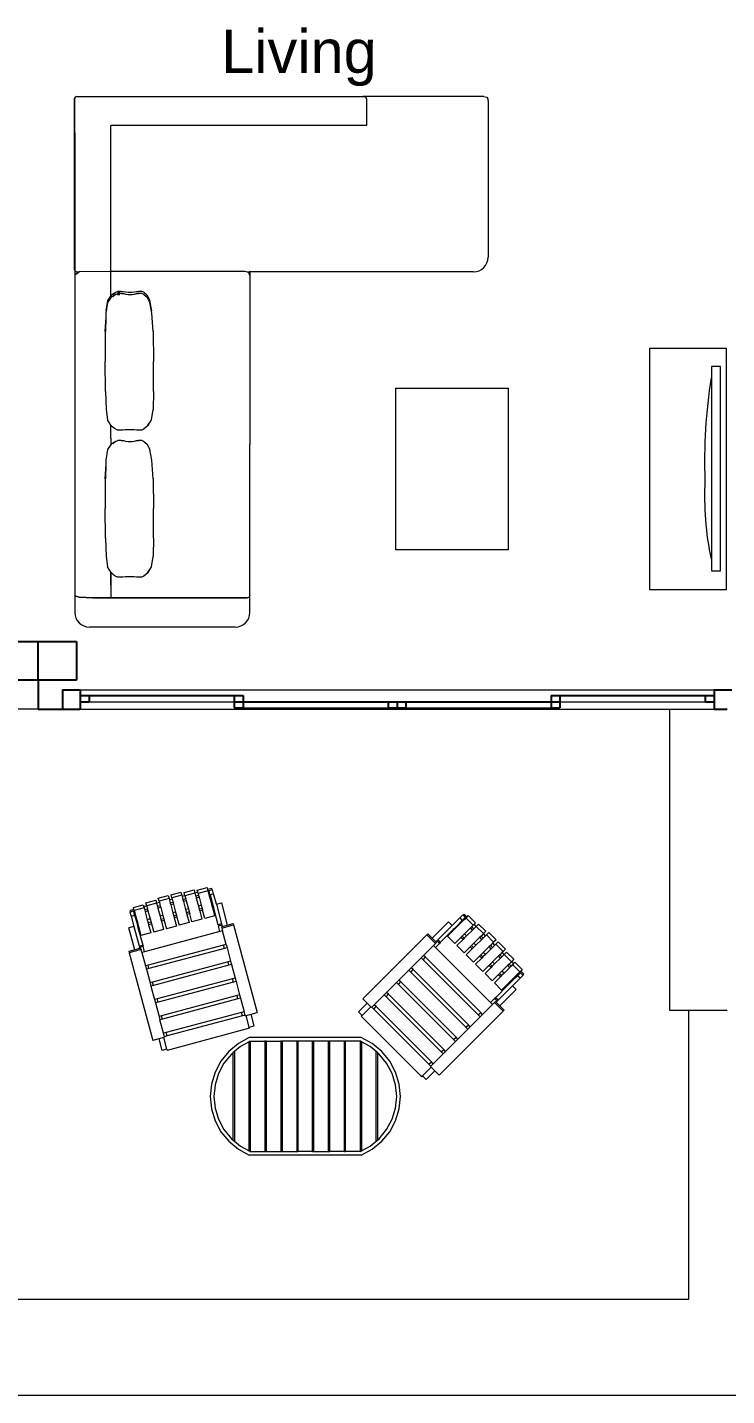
# Model space of a CAD drawing. Header units: metres. Extents: x 6.9 to 88.2, y -7.2 to 15.9.
# Drawn here: x 11.45 to 15.08, y -1.55 to 5.55 of the extents above; entities that cross this region are included whole.
import ezdxf
from ezdxf.enums import TextEntityAlignment as Align

# ---------------------------------------------------------------- set-up
doc = ezdxf.new("R2010")
doc.units = ezdxf.units.M
doc.layers.get('0').update_dxf_attribs({"lineweight": 9})
for name, color, linetype, lineweight in [('A-----NPP', 5, 'Continuous', 9), ('CASCO', 86, 'Continuous', 5), ('inne_gulv', 252, 'Continuous', 15), ('MOBILIARIO', 4, 'Continuous', 9)]:
    doc.layers.add(name, color=color, linetype=linetype, lineweight=lineweight)
doc.layers.add('walls', color=6, linetype='Continuous')
doc.styles.add('COTA50', font='swissci.ttf', dxfattribs={"height": 0.09})

# ---------------------------------------------------------------- blocks, each defined once
blk = doc.blocks.new('outchairs')
for p, q in [((-4.9395, -4.8338), (-4.8879, -4.82)), ((-4.8879, -4.82), (-4.8835, -4.8367)), ((-4.8715, -4.8225), (-4.82, -4.8087)), ((-4.8687, -4.8327), (-4.8715, -4.8225)), ((-4.8155, -4.8254), (-4.867, -4.8393)), ((-4.82, -4.8087), (-4.8172, -4.8189)), ((-4.796, -4.8132), (-4.8172, -4.8189)), ((-4.8172, -4.8189), (-4.8155, -4.8254)), ((-4.8155, -4.8254), (-4.8127, -4.8357)), ((-4.7941, -4.8204), (-4.8104, -4.8247)), ((-4.8078, -4.8343), (-4.8104, -4.8247)), ((-4.7941, -4.8204), (-4.796, -4.8132)), ((-4.792, -4.8198), (-4.7941, -4.8204)), ((-4.7863, -4.8412), (-4.792, -4.8198)), ((-5.2027, -4.9113), (-5.1512, -4.8975)), ((-5.1512, -4.8975), (-5.1484, -4.9077)), ((-5.1382, -4.887), (-5.0867, -4.8732)), ((-5.1337, -4.9037), (-5.1382, -4.887)), ((-5.0822, -4.89), (-5.1337, -4.9038)), ((-5.0867, -4.8732), (-5.0822, -4.8899)), ((-5.0675, -4.886), (-5.0822, -4.8899)), ((-5.0822, -4.8899), (-5.0822, -4.89)), ((-5.0822, -4.89), (-5.0777, -4.9067)), ((-5.0737, -4.8628), (-5.0222, -4.849)), ((-5.0692, -4.8796), (-5.0737, -4.8628)), ((-5.0177, -4.8658), (-5.0692, -4.8796)), ((-5.0692, -4.8796), (-5.0675, -4.886)), ((-5.0675, -4.886), (-5.063, -4.9027)), ((-5.0222, -4.849), (-5.0177, -4.8658)), ((-5.0177, -4.8658), (-5.016, -4.8722)), ((-5.0012, -4.8682), (-5.016, -4.8722)), ((-5.016, -4.8722), (-5.0115, -4.8889)), ((-4.9967, -4.885), (-5.0115, -4.8889)), ((-5.0115, -4.8889), (-5.009, -4.898)), ((-4.9943, -4.8941), (-5.009, -4.898)), ((-5.009, -4.898), (-4.9979, -4.9395)), ((-5.0074, -4.8451), (-4.9559, -4.8313)), ((-5.0029, -4.8618), (-5.0074, -4.8451)), ((-4.9514, -4.848), (-5.0029, -4.8618)), ((-5.0029, -4.8618), (-5.0012, -4.8682)), ((-5.0012, -4.8682), (-4.9967, -4.885)), ((-4.9967, -4.885), (-4.9943, -4.8941)), ((-4.9943, -4.8941), (-4.9832, -4.9356)), ((-4.9559, -4.8313), (-4.9514, -4.848)), ((-4.9514, -4.848), (-4.9497, -4.8544)), ((-4.935, -4.8505), (-4.9497, -4.8544)), ((-4.9497, -4.8544), (-4.9452, -4.8712)), ((-4.9305, -4.8672), (-4.9452, -4.8712)), ((-4.9452, -4.8712), (-4.9428, -4.8803)), ((-4.9281, -4.8763), (-4.9428, -4.8803)), ((-4.9428, -4.8803), (-4.9317, -4.9218)), ((-4.935, -4.8505), (-4.9395, -4.8338)), ((-4.8835, -4.8367), (-4.935, -4.8505)), ((-4.935, -4.8505), (-4.935, -4.8505)), ((-4.935, -4.8505), (-4.9305, -4.8672)), ((-4.9305, -4.8672), (-4.9281, -4.8763)), ((-4.9281, -4.8763), (-4.9169, -4.9178)), ((-4.8687, -4.8327), (-4.8835, -4.8367)), ((-4.8835, -4.8367), (-4.8835, -4.8367)), ((-4.8835, -4.8367), (-4.879, -4.8534)), ((-4.8643, -4.8495), (-4.879, -4.8534)), ((-4.879, -4.8534), (-4.8765, -4.8625)), ((-4.8618, -4.8586), (-4.8765, -4.8625)), ((-4.8765, -4.8625), (-4.8654, -4.904)), ((-4.867, -4.8393), (-4.8687, -4.8327)), ((-4.867, -4.8393), (-4.8643, -4.8495)), ((-4.8643, -4.8495), (-4.8618, -4.8586)), ((-4.8618, -4.8586), (-4.8507, -4.9001)), ((-4.8078, -4.8343), (-4.8127, -4.8357)), ((-4.8127, -4.8357), (-4.8103, -4.8448)), ((-4.8054, -4.8434), (-4.8103, -4.8448)), ((-4.8103, -4.8448), (-4.7992, -4.8863)), ((-4.8054, -4.8434), (-4.8078, -4.8343)), ((-4.8047, -4.8461), (-4.8054, -4.8434)), ((-4.7863, -4.8412), (-4.8047, -4.8461)), ((-4.8047, -4.8461), (-4.7943, -4.885)), ((-4.7943, -4.885), (-4.7992, -4.8863)), ((-4.7992, -4.8863), (-4.7947, -4.903)), ((-4.7943, -4.885), (-4.7898, -4.9017)), ((-4.7719, -4.895), (-4.7863, -4.8412)), ((-4.7719, -4.895), (-4.7461, -4.8881)), ((-4.7719, -4.895), (-4.7446, -4.9967)), ((-4.7461, -4.8881), (-4.7152, -5.0036)), ((-5.2201, -4.9345), (-5.2174, -4.9338)), ((-5.2144, -4.9559), (-5.2201, -4.9345)), ((-5.2, -4.9215), (-5.2193, -4.9267)), ((-5.2174, -4.9338), (-5.2193, -4.9267)), ((-5.2174, -4.9338), (-5.2017, -4.9296)), ((-5.2144, -4.9559), (-5.196, -4.9509)), ((-5.2144, -4.9559), (-5.2, -5.0097)), ((-5.2, -4.9215), (-5.2027, -4.9113)), ((-5.1992, -4.9392), (-5.2017, -4.9296)), ((-5.1982, -4.928), (-5.2, -4.9215)), ((-5.1955, -4.9382), (-5.1992, -4.9392)), ((-5.1967, -4.9483), (-5.1992, -4.9392)), ((-5.1467, -4.9142), (-5.1982, -4.928)), ((-5.1982, -4.928), (-5.1955, -4.9382)), ((-5.193, -4.9473), (-5.1967, -4.9483)), ((-5.196, -4.9509), (-5.1967, -4.9483)), ((-5.196, -4.9509), (-5.1856, -4.9898)), ((-5.1955, -4.9382), (-5.193, -4.9473)), ((-5.193, -4.9473), (-5.1819, -4.9888)), ((-5.1337, -4.9037), (-5.1484, -4.9077)), ((-5.1484, -4.9077), (-5.1467, -4.9142)), ((-5.1467, -4.9142), (-5.144, -4.9244)), ((-5.1292, -4.9205), (-5.144, -4.9244)), ((-5.144, -4.9244), (-5.1415, -4.9335)), ((-5.1268, -4.9296), (-5.1415, -4.9335)), ((-5.1415, -4.9335), (-5.1304, -4.975)), ((-5.1337, -4.9038), (-5.1337, -4.9037)), ((-5.1337, -4.9038), (-5.1292, -4.9205)), ((-5.1292, -4.9205), (-5.1268, -4.9296)), ((-5.1268, -4.9296), (-5.1157, -4.9711)), ((-5.063, -4.9027), (-5.0777, -4.9067)), ((-5.0777, -4.9067), (-5.0753, -4.9158)), ((-5.0606, -4.9118), (-5.0753, -4.9158)), ((-5.0753, -4.9158), (-5.0641, -4.9573)), ((-5.0494, -4.9533), (-5.0641, -4.9573)), ((-5.0641, -4.9573), (-5.0597, -4.974)), ((-5.063, -4.9027), (-5.0606, -4.9118)), ((-5.0606, -4.9118), (-5.0494, -4.9533)), ((-5.0449, -4.9701), (-5.0597, -4.974)), ((-5.0494, -4.9533), (-5.0449, -4.9701)), ((-5.0449, -4.9701), (-5.0425, -4.9792)), ((-4.9832, -4.9356), (-4.9979, -4.9395)), ((-4.9979, -4.9395), (-4.9934, -4.9563)), ((-4.9787, -4.9523), (-4.9934, -4.9563)), ((-4.9934, -4.9563), (-4.991, -4.9654)), ((-4.9763, -4.9614), (-4.991, -4.9654)), ((-4.991, -4.9654), (-4.9796, -5.008)), ((-4.9832, -4.9356), (-4.9787, -4.9523)), ((-4.9787, -4.9523), (-4.9763, -4.9614)), ((-4.9763, -4.9614), (-4.9648, -5.0041)), ((-4.9169, -4.9178), (-4.9317, -4.9218)), ((-4.9317, -4.9218), (-4.9272, -4.9385)), ((-4.9125, -4.9346), (-4.9272, -4.9385)), ((-4.9272, -4.9385), (-4.9247, -4.9476)), ((-4.91, -4.9437), (-4.9247, -4.9476)), ((-4.9247, -4.9476), (-4.9133, -4.9903)), ((-4.9169, -4.9178), (-4.9125, -4.9346)), ((-4.9125, -4.9346), (-4.91, -4.9437)), ((-4.8986, -4.9863), (-4.91, -4.9437)), ((-4.8507, -4.9001), (-4.8654, -4.904)), ((-4.8654, -4.904), (-4.8609, -4.9208)), ((-4.8462, -4.9168), (-4.8609, -4.9208)), ((-4.8609, -4.9208), (-4.8585, -4.9299)), ((-4.8438, -4.9259), (-4.8585, -4.9299)), ((-4.8585, -4.9299), (-4.8471, -4.9725)), ((-4.8507, -4.9001), (-4.8462, -4.9168)), ((-4.8462, -4.9168), (-4.8438, -4.9259)), ((-4.8323, -4.9686), (-4.8438, -4.9259)), ((-4.7808, -4.9548), (-4.8323, -4.9686)), ((-4.7898, -4.9017), (-4.7947, -4.903)), ((-4.7947, -4.903), (-4.7923, -4.9121)), ((-4.7873, -4.9108), (-4.7923, -4.9121)), ((-4.7923, -4.9121), (-4.7808, -4.9548)), ((-4.7898, -4.9017), (-4.7873, -4.9108)), ((-4.763, -5.0016), (-4.7873, -4.9108)), ((-3.509, -4.9658), (-3.5484, -5.0052)), ((-3.509, -4.9658), (-3.4934, -4.9502)), ((-3.509, -4.9658), (-3.4956, -4.9793)), ((-3.4934, -4.9502), (-3.4914, -4.9522)), ((-3.4914, -4.9522), (-3.4862, -4.9469)), ((-3.4914, -4.9522), (-3.4799, -4.9636)), ((-3.487, -4.9707), (-3.4799, -4.9636)), ((-3.472, -4.9611), (-3.4862, -4.9469)), ((-3.4768, -4.9659), (-3.4843, -4.9734)), ((-3.4768, -4.9659), (-3.472, -4.9611)), ((-3.4391, -5.0036), (-3.4768, -4.9659)), ((-3.472, -4.9611), (-3.4645, -4.9536)), ((-3.4645, -4.9536), (-3.4268, -4.9913)), ((-5.2, -5.0097), (-5.2257, -5.0166)), ((-5.1948, -5.1321), (-5.2257, -5.0166)), ((-5.2, -5.0097), (-5.1727, -5.1114)), ((-5.1819, -4.9888), (-5.1856, -4.9898)), ((-5.1856, -4.9898), (-5.1811, -5.0066)), ((-5.1819, -4.9888), (-5.1774, -5.0056)), ((-5.1774, -5.0056), (-5.1811, -5.0066)), ((-5.1811, -5.0066), (-5.1787, -5.0157)), ((-5.175, -5.0147), (-5.1787, -5.0157)), ((-5.1787, -5.0157), (-5.1543, -5.1064)), ((-5.1774, -5.0056), (-5.175, -5.0147)), ((-5.175, -5.0147), (-5.1636, -5.0573)), ((-4.7536, -5.0366), (-5.145, -5.1414)), ((-5.1157, -4.9711), (-5.1304, -4.975)), ((-5.1304, -4.975), (-5.1259, -4.9918)), ((-5.1112, -4.9878), (-5.1259, -4.9918)), ((-5.1259, -4.9918), (-5.1235, -5.0009)), ((-5.1087, -4.9969), (-5.1235, -5.0009)), ((-5.1235, -5.0009), (-5.112, -5.0435)), ((-5.1157, -4.9711), (-5.1112, -4.9878)), ((-5.1112, -4.9878), (-5.1087, -4.9969)), ((-5.1087, -4.9969), (-5.0973, -5.0396)), ((-5.0458, -5.0258), (-5.0973, -5.0396)), ((-5.0597, -4.974), (-5.0572, -4.9831)), ((-5.0425, -4.9792), (-5.0572, -4.9831)), ((-5.0572, -4.9831), (-5.0458, -5.0258)), ((-5.0425, -4.9792), (-5.0311, -5.0218)), ((-4.9796, -5.008), (-5.0311, -5.0218)), ((-4.9133, -4.9903), (-4.9648, -5.0041)), ((-4.8471, -4.9725), (-4.8986, -4.9863)), ((-4.7446, -4.9967), (-4.763, -5.0016)), ((-4.763, -5.0016), (-4.7613, -5.0081)), ((-4.7429, -5.0032), (-4.7613, -5.0081)), ((-4.7536, -5.0366), (-4.7613, -5.0081)), ((-4.7402, -5.0329), (-4.7536, -5.0366)), ((-4.7458, -5.0118), (-4.7409, -5.0105)), ((-4.7458, -5.0118), (-4.7441, -5.0181)), ((-4.7446, -4.9967), (-4.7429, -5.0032)), ((-4.7441, -5.0181), (-4.6828, -5.0016)), ((-4.7441, -5.0181), (-4.7402, -5.0329)), ((-4.7429, -5.0032), (-4.7409, -5.0105)), ((-4.7409, -5.0105), (-4.7152, -5.0036)), ((-4.7214, -5.1029), (-4.7402, -5.0329)), ((-4.7152, -5.0036), (-4.6845, -4.9954)), ((-4.6845, -4.9954), (-4.6828, -5.0016)), ((-4.6828, -5.0016), (-4.5609, -5.4566)), ((-3.6518, -5.0709), (-3.5673, -4.9863)), ((-3.5484, -5.0052), (-3.6229, -5.0796)), ((-3.5429, -5.0266), (-3.6094, -5.0931)), ((-3.5715, -5.0605), (-3.5402, -5.0293)), ((-3.5484, -5.0052), (-3.5673, -4.9863)), ((-3.5363, -5.02), (-3.5429, -5.0266)), ((-3.5402, -5.0293), (-3.5429, -5.0266)), ((-3.5336, -5.0227), (-3.5402, -5.0293)), ((-3.524, -5.0077), (-3.5363, -5.02)), ((-3.5336, -5.0227), (-3.5363, -5.02)), ((-3.5213, -5.0104), (-3.5336, -5.0227)), ((-3.4956, -4.9793), (-3.524, -5.0077)), ((-3.5213, -5.0104), (-3.524, -5.0077)), ((-3.4909, -4.98), (-3.5213, -5.0104)), ((-3.4956, -4.9793), (-3.4936, -4.9773)), ((-3.4936, -4.9773), (-3.487, -4.9707)), ((-3.4909, -4.98), (-3.4936, -4.9773)), ((-3.4843, -4.9734), (-3.4909, -4.98)), ((-3.4843, -4.9734), (-3.487, -4.9707)), ((-3.4532, -5.0177), (-3.4836, -5.0481)), ((-3.4424, -5.0285), (-3.4728, -5.0589)), ((-3.4465, -5.0111), (-3.4532, -5.0177)), ((-3.4424, -5.0285), (-3.4532, -5.0177)), ((-3.4391, -5.0036), (-3.4465, -5.0111)), ((-3.4358, -5.0218), (-3.4465, -5.0111)), ((-3.4358, -5.0218), (-3.4424, -5.0285)), ((-3.4343, -4.9988), (-3.4391, -5.0036)), ((-3.4236, -5.0096), (-3.4358, -5.0218)), ((-3.4268, -4.9913), (-3.4343, -4.9988)), ((-3.4235, -5.0096), (-3.4343, -4.9988)), ((-3.3858, -5.0474), (-3.4236, -5.0096)), ((-3.4236, -5.0096), (-3.4235, -5.0096)), ((-3.4235, -5.0096), (-3.4113, -4.9974)), ((-3.4113, -4.9974), (-3.3736, -5.0351)), ((-3.3736, -5.0351), (-3.3858, -5.0473)), ((-5.1727, -5.1114), (-5.1543, -5.1064)), ((-5.1727, -5.1114), (-5.171, -5.1179)), ((-5.112, -5.0435), (-5.1636, -5.0573)), ((-5.1543, -5.1064), (-5.1526, -5.113)), ((-4.7349, -5.1065), (-5.1262, -5.2113)), ((-4.7214, -5.1029), (-4.7349, -5.1065)), ((-4.7302, -5.124), (-4.7349, -5.1065)), ((-4.7214, -5.1029), (-4.7167, -5.1203)), ((-3.6789, -5.053), (-4.012, -5.3861)), ((-3.6449, -5.1088), (-3.6961, -5.16)), ((-3.6743, -5.0484), (-3.6789, -5.053)), ((-3.634, -5.0979), (-3.6789, -5.053)), ((-3.6518, -5.0709), (-3.6743, -5.0484)), ((-3.633, -5.0897), (-3.6518, -5.0709)), ((-3.6449, -5.1088), (-3.634, -5.0979)), ((-3.635, -5.1187), (-3.6449, -5.1088)), ((-3.635, -5.1187), (-3.6142, -5.0979)), ((-3.6294, -5.0933), (-3.634, -5.0979)), ((-3.633, -5.0897), (-3.6276, -5.0844)), ((-3.6294, -5.0933), (-3.633, -5.0897)), ((-3.6229, -5.0796), (-3.6276, -5.0844)), ((-3.6276, -5.0844), (-3.6142, -5.0979)), ((-3.6229, -5.0796), (-3.6094, -5.0931)), ((-3.6094, -5.0931), (-3.6142, -5.0979)), ((-3.5337, -5.0983), (-3.5715, -5.0605)), ((-3.5025, -5.067), (-3.5337, -5.0983)), ((-3.523, -5.109), (-3.4917, -5.0778)), ((-3.4852, -5.1468), (-3.523, -5.109)), ((-3.4959, -5.0604), (-3.5025, -5.067)), ((-3.4917, -5.0778), (-3.5025, -5.067)), ((-3.4836, -5.0481), (-3.4959, -5.0604)), ((-3.4851, -5.0712), (-3.4959, -5.0604)), ((-3.4851, -5.0712), (-3.4917, -5.0778)), ((-3.4728, -5.0589), (-3.4851, -5.0712)), ((-3.4728, -5.0589), (-3.4836, -5.0481)), ((-3.4474, -5.1089), (-3.454, -5.1155)), ((-3.4351, -5.0966), (-3.4474, -5.1089)), ((-3.4366, -5.1197), (-3.4474, -5.1089)), ((-3.4243, -5.1074), (-3.4366, -5.1197)), ((-3.4047, -5.0662), (-3.4351, -5.0966)), ((-3.4243, -5.1074), (-3.4351, -5.0966)), ((-3.3939, -5.077), (-3.4243, -5.1074)), ((-3.3981, -5.0596), (-3.4047, -5.0662)), ((-3.3939, -5.077), (-3.4047, -5.0662)), ((-3.3858, -5.0474), (-3.3981, -5.0596)), ((-3.3873, -5.0703), (-3.3981, -5.0596)), ((-3.3873, -5.0703), (-3.3939, -5.077)), ((-3.375, -5.0581), (-3.3873, -5.0703)), ((-3.375, -5.0581), (-3.3858, -5.0473)), ((-3.3858, -5.0473), (-3.3858, -5.0474)), ((-3.3703, -5.0534), (-3.375, -5.0581)), ((-3.3703, -5.0534), (-3.3581, -5.0411)), ((-3.3326, -5.0911), (-3.3703, -5.0534)), ((-3.3581, -5.0411), (-3.3204, -5.0789)), ((-3.3496, -5.1081), (-3.3562, -5.1147)), ((-3.3373, -5.0958), (-3.3496, -5.1081)), ((-3.3388, -5.1188), (-3.3496, -5.1081)), ((-3.3265, -5.1066), (-3.3388, -5.1188)), ((-3.3326, -5.0911), (-3.3373, -5.0958)), ((-3.3265, -5.1066), (-3.3373, -5.0958)), ((-3.3204, -5.0789), (-3.3326, -5.0911)), ((-3.3218, -5.1019), (-3.3265, -5.1066)), ((-3.3218, -5.1019), (-3.3096, -5.0896)), ((-3.2841, -5.1396), (-3.3218, -5.1019)), ((-3.3096, -5.0896), (-3.2719, -5.1274)), ((-5.1948, -5.1321), (-5.2255, -5.1403)), ((-5.2255, -5.1403), (-5.2238, -5.1466)), ((-5.1625, -5.1302), (-5.2238, -5.1466)), ((-5.2238, -5.1466), (-5.1019, -5.6016)), ((-5.169, -5.1252), (-5.1948, -5.1321)), ((-5.171, -5.1179), (-5.1526, -5.113)), ((-5.169, -5.1252), (-5.171, -5.1179)), ((-5.1641, -5.1239), (-5.169, -5.1252)), ((-5.1641, -5.1239), (-5.1625, -5.1302)), ((-5.1585, -5.145), (-5.1625, -5.1302)), ((-5.145, -5.1414), (-5.1585, -5.145)), ((-5.1585, -5.145), (-5.1397, -5.2149)), ((-5.145, -5.1414), (-5.1526, -5.113)), ((-4.7302, -5.124), (-5.1216, -5.2288)), ((-4.7167, -5.1203), (-4.7302, -5.124)), ((-4.7167, -5.1203), (-4.698, -5.1903)), ((-3.7088, -5.1728), (-3.76, -5.224)), ((-3.6961, -5.16), (-3.7088, -5.1728)), ((-3.699, -5.1827), (-3.7088, -5.1728)), ((-3.699, -5.1827), (-3.6862, -5.1699)), ((-3.4125, -5.4691), (-3.699, -5.1827)), ((-3.6862, -5.1699), (-3.6961, -5.16)), ((-3.3997, -5.4563), (-3.6862, -5.1699)), ((-3.3485, -5.4052), (-3.635, -5.1187)), ((-3.454, -5.1155), (-3.4852, -5.1468)), ((-3.4745, -5.1575), (-3.4433, -5.1263)), ((-3.4367, -5.1952), (-3.4745, -5.1575)), ((-3.4433, -5.1263), (-3.454, -5.1155)), ((-3.4366, -5.1197), (-3.4433, -5.1263)), ((-3.4055, -5.164), (-3.4367, -5.1952)), ((-3.426, -5.206), (-3.3948, -5.1748)), ((-3.3989, -5.1574), (-3.4055, -5.164)), ((-3.3948, -5.1748), (-3.4055, -5.164)), ((-3.3866, -5.1451), (-3.3989, -5.1574)), ((-3.3881, -5.1681), (-3.3989, -5.1574)), ((-3.3881, -5.1681), (-3.3948, -5.1748)), ((-3.3758, -5.1559), (-3.3881, -5.1681)), ((-3.3562, -5.1147), (-3.3866, -5.1451)), ((-3.3758, -5.1559), (-3.3866, -5.1451)), ((-3.3454, -5.1255), (-3.3758, -5.1559)), ((-3.3454, -5.1255), (-3.3562, -5.1147)), ((-3.3388, -5.1188), (-3.3454, -5.1255)), ((-3.3077, -5.1632), (-3.3381, -5.1936)), ((-3.2969, -5.174), (-3.3274, -5.2044)), ((-3.3011, -5.1566), (-3.3077, -5.1632)), ((-3.2969, -5.174), (-3.3077, -5.1632)), ((-3.2888, -5.1443), (-3.3011, -5.1566)), ((-3.2903, -5.1673), (-3.3011, -5.1566)), ((-3.2903, -5.1673), (-3.2969, -5.174)), ((-3.2781, -5.1551), (-3.2903, -5.1673)), ((-3.2841, -5.1396), (-3.2888, -5.1443)), ((-3.278, -5.1551), (-3.2888, -5.1443)), ((-3.2719, -5.1274), (-3.2841, -5.1396)), ((-3.2404, -5.1928), (-3.2781, -5.1551)), ((-3.2781, -5.1551), (-3.278, -5.1551)), ((-3.278, -5.1551), (-3.2658, -5.1429)), ((-3.2658, -5.1429), (-3.2281, -5.1806)), ((-3.2281, -5.1806), (-3.2403, -5.1928)), ((-5.1262, -5.2113), (-5.1397, -5.2149)), ((-5.1397, -5.2149), (-5.135, -5.2324)), ((-5.1216, -5.2288), (-5.135, -5.2324)), ((-5.135, -5.2324), (-5.1163, -5.3024)), ((-5.1216, -5.2288), (-5.1262, -5.2113)), ((-4.7115, -5.1939), (-5.1028, -5.2987)), ((-4.7068, -5.2114), (-5.0981, -5.3162)), ((-4.698, -5.1903), (-4.7115, -5.1939)), ((-4.7068, -5.2114), (-4.7115, -5.1939)), ((-4.6933, -5.2077), (-4.7068, -5.2114)), ((-4.698, -5.1903), (-4.6933, -5.2077)), ((-4.6933, -5.2077), (-4.6746, -5.2777)), ((-3.7728, -5.2368), (-3.824, -5.288)), ((-3.76, -5.224), (-3.7728, -5.2368)), ((-3.763, -5.2467), (-3.7728, -5.2368)), ((-3.763, -5.2467), (-3.7502, -5.2339)), ((-3.4765, -5.5331), (-3.763, -5.2467)), ((-3.7502, -5.2339), (-3.76, -5.224)), ((-3.4637, -5.5203), (-3.7502, -5.2339)), ((-3.3883, -5.2437), (-3.426, -5.206)), ((-3.357, -5.2125), (-3.3883, -5.2437)), ((-3.3775, -5.2545), (-3.3463, -5.2233)), ((-3.3504, -5.2059), (-3.357, -5.2125)), ((-3.3463, -5.2233), (-3.357, -5.2125)), ((-3.3381, -5.1936), (-3.3504, -5.2059)), ((-3.3396, -5.2166), (-3.3504, -5.2059)), ((-3.3396, -5.2166), (-3.3463, -5.2233)), ((-3.3274, -5.2044), (-3.3396, -5.2166)), ((-3.3274, -5.2044), (-3.3381, -5.1936)), ((-3.2896, -5.2421), (-3.3019, -5.2544)), ((-3.2789, -5.2529), (-3.2911, -5.2651)), ((-3.2592, -5.2117), (-3.2896, -5.2421)), ((-3.2789, -5.2529), (-3.2896, -5.2421)), ((-3.2485, -5.2225), (-3.2789, -5.2529)), ((-3.2526, -5.205), (-3.2592, -5.2117)), ((-3.2485, -5.2225), (-3.2592, -5.2117)), ((-3.2404, -5.1928), (-3.2526, -5.205)), ((-3.2418, -5.2158), (-3.2526, -5.205)), ((-3.2418, -5.2158), (-3.2485, -5.2225)), ((-3.2343, -5.2083), (-3.2418, -5.2158)), ((-3.2403, -5.1928), (-3.2404, -5.1928)), ((-3.2295, -5.2036), (-3.2403, -5.1928)), ((-3.2343, -5.2083), (-3.2295, -5.2036)), ((-3.1966, -5.2461), (-3.2343, -5.2083)), ((-3.2295, -5.2036), (-3.2221, -5.1961)), ((-3.2221, -5.1961), (-3.1844, -5.2338)), ((-3.2041, -5.2535), (-3.2107, -5.2602)), ((-3.1966, -5.2461), (-3.2041, -5.2535)), ((-3.2005, -5.2571), (-3.2041, -5.2535)), ((-3.2005, -5.2571), (-3.1935, -5.2501)), ((-3.1918, -5.2413), (-3.1966, -5.2461)), ((-3.1815, -5.262), (-3.1935, -5.2501)), ((-3.1844, -5.2338), (-3.1918, -5.2413)), ((-3.1763, -5.2568), (-3.1918, -5.2413)), ((-5.1028, -5.2987), (-5.1163, -5.3024)), ((-5.1163, -5.3024), (-5.1116, -5.3198)), ((-5.0981, -5.3162), (-5.1116, -5.3198)), ((-5.1116, -5.3198), (-5.0929, -5.3898)), ((-5.0981, -5.3162), (-5.1028, -5.2987)), ((-4.6881, -5.2813), (-5.0794, -5.3861)), ((-4.6834, -5.2988), (-5.0747, -5.4036)), ((-4.6746, -5.2777), (-4.6881, -5.2813)), ((-4.6834, -5.2988), (-4.6881, -5.2813)), ((-4.6699, -5.2952), (-4.6834, -5.2988)), ((-4.6746, -5.2777), (-4.6699, -5.2952)), ((-4.6699, -5.2952), (-4.6512, -5.3651)), ((-3.8368, -5.3008), (-3.888, -5.352)), ((-3.824, -5.288), (-3.8368, -5.3008)), ((-3.8269, -5.3106), (-3.8368, -5.3008)), ((-3.8269, -5.3106), (-3.8141, -5.2978)), ((-3.5405, -5.5971), (-3.8269, -5.3106)), ((-3.8141, -5.2978), (-3.824, -5.288)), ((-3.5277, -5.5843), (-3.8141, -5.2978)), ((-3.3398, -5.2922), (-3.3775, -5.2545)), ((-3.3085, -5.261), (-3.3398, -5.2922)), ((-3.2978, -5.2718), (-3.329, -5.303)), ((-3.2913, -5.3407), (-3.329, -5.303)), ((-3.3229, -5.3796), (-3.2565, -5.3131)), ((-3.235, -5.3186), (-3.3095, -5.393)), ((-3.3019, -5.2544), (-3.3085, -5.261)), ((-3.2978, -5.2718), (-3.3085, -5.261)), ((-3.2911, -5.2651), (-3.3019, -5.2544)), ((-3.2911, -5.2651), (-3.2978, -5.2718)), ((-3.2601, -5.3095), (-3.2913, -5.3407)), ((-3.2534, -5.3029), (-3.2601, -5.3095)), ((-3.2565, -5.3131), (-3.2601, -5.3095)), ((-3.2498, -5.3064), (-3.2565, -5.3131)), ((-3.2411, -5.2906), (-3.2534, -5.3029)), ((-3.2498, -5.3064), (-3.2534, -5.3029)), ((-3.2376, -5.2942), (-3.2498, -5.3064)), ((-3.2107, -5.2602), (-3.2411, -5.2906)), ((-3.2376, -5.2942), (-3.2411, -5.2906)), ((-3.2091, -5.2657), (-3.2376, -5.2942)), ((-3.235, -5.3186), (-3.1956, -5.2792)), ((-3.235, -5.3186), (-3.2162, -5.3375)), ((-3.2071, -5.2638), (-3.2107, -5.2602)), ((-3.2091, -5.2657), (-3.2071, -5.2638)), ((-3.1956, -5.2792), (-3.2091, -5.2657)), ((-3.2071, -5.2638), (-3.2005, -5.2571)), ((-3.1956, -5.2792), (-3.18, -5.2636)), ((-3.1815, -5.262), (-3.1763, -5.2568)), ((-3.18, -5.2636), (-3.1815, -5.262)), ((-5.0794, -5.3861), (-5.0929, -5.3898)), ((-5.0929, -5.3898), (-5.0882, -5.4072)), ((-5.0747, -5.4036), (-5.0794, -5.3861)), ((-4.6647, -5.3687), (-5.056, -5.4735)), ((-4.66, -5.3862), (-5.0513, -5.491)), ((-4.6512, -5.3651), (-4.6647, -5.3687)), ((-4.66, -5.3862), (-4.6647, -5.3687)), ((-4.6465, -5.3826), (-4.66, -5.3862)), ((-4.6512, -5.3651), (-4.6465, -5.3826)), ((-4.6465, -5.3826), (-4.6277, -5.4525)), ((-3.9895, -5.4085), (-4.012, -5.3861)), ((-3.952, -5.4159), (-3.9008, -5.3647)), ((-3.888, -5.352), (-3.9008, -5.3647)), ((-3.8909, -5.3746), (-3.9008, -5.3647)), ((-3.8909, -5.3746), (-3.8781, -5.3618)), ((-3.6045, -5.6611), (-3.8909, -5.3746)), ((-3.8781, -5.3618), (-3.888, -5.352)), ((-3.5917, -5.6483), (-3.8781, -5.3618)), ((-3.3485, -5.4052), (-3.3277, -5.3843)), ((-3.3229, -5.3796), (-3.3277, -5.3843)), ((-3.3142, -5.3978), (-3.3277, -5.3843)), ((-3.3095, -5.393), (-3.3229, -5.3796)), ((-3.3095, -5.393), (-3.3142, -5.3978)), ((-3.2162, -5.3375), (-3.3007, -5.422)), ((-5.0747, -5.4036), (-5.0882, -5.4072)), ((-5.0882, -5.4072), (-5.0695, -5.4772)), ((-4.6412, -5.4561), (-5.0326, -5.5609)), ((-4.6277, -5.4525), (-4.6412, -5.4561)), ((-4.6365, -5.4736), (-4.6412, -5.4561)), ((-4.6231, -5.47), (-4.6277, -5.4525)), ((-4.6173, -5.4717), (-4.5916, -5.4648)), ((-4.5916, -5.4648), (-4.5609, -5.4566)), ((-4.5752, -5.5258), (-4.5916, -5.4648)), ((-3.9895, -5.4085), (-4.0342, -5.4532)), ((-4.0153, -5.4721), (-4.0342, -5.4532)), ((-4.0153, -5.4721), (-3.9706, -5.4274)), ((-3.9706, -5.4274), (-3.9895, -5.4085)), ((-3.9671, -5.431), (-3.9706, -5.4274)), ((-3.9671, -5.431), (-3.9648, -5.4287)), ((-3.9648, -5.4287), (-3.952, -5.4159)), ((-3.9549, -5.4386), (-3.9648, -5.4287)), ((-3.9549, -5.4386), (-3.9421, -5.4258)), ((-3.6684, -5.7251), (-3.9549, -5.4386)), ((-3.9421, -5.4258), (-3.952, -5.4159)), ((-3.6556, -5.7123), (-3.9421, -5.4258)), ((-3.2829, -5.4491), (-3.6159, -5.7821)), ((-3.4125, -5.4691), (-3.3997, -5.4563)), ((-3.3898, -5.4662), (-3.4026, -5.479)), ((-3.3898, -5.4662), (-3.3997, -5.4563)), ((-3.3898, -5.4662), (-3.3386, -5.415)), ((-3.3386, -5.415), (-3.3485, -5.4052)), ((-3.3278, -5.4042), (-3.3386, -5.415)), ((-3.3232, -5.3996), (-3.3278, -5.4042)), ((-3.3278, -5.4042), (-3.2829, -5.4491)), ((-3.3232, -5.3996), (-3.3196, -5.4031)), ((-3.3142, -5.3978), (-3.3196, -5.4031)), ((-3.3196, -5.4031), (-3.3007, -5.422)), ((-3.3007, -5.422), (-3.2783, -5.4445)), ((-3.2783, -5.4445), (-3.2829, -5.4491)), ((-5.056, -5.4735), (-5.0695, -5.4772)), ((-5.0695, -5.4772), (-5.0648, -5.4946)), ((-5.0513, -5.491), (-5.0648, -5.4946)), ((-5.0461, -5.5646), (-5.0648, -5.4946)), ((-5.0513, -5.491), (-5.056, -5.4735)), ((-4.6365, -5.4736), (-5.0279, -5.5784)), ((-4.6231, -5.47), (-4.6365, -5.4736)), ((-4.6222, -5.4731), (-4.6231, -5.47)), ((-4.6222, -5.4731), (-4.6173, -5.4717)), ((-4.601, -5.5327), (-4.6173, -5.4717)), ((-4.601, -5.5327), (-4.5752, -5.5258)), ((-4.5994, -5.5386), (-4.601, -5.5327)), ((-4.0153, -5.4721), (-4.0196, -5.4763)), ((-3.7062, -5.7897), (-4.0196, -5.4763)), ((-3.4765, -5.5331), (-3.4637, -5.5203)), ((-3.4666, -5.543), (-3.4765, -5.5331)), ((-3.4538, -5.5302), (-3.4666, -5.543)), ((-3.4538, -5.5302), (-3.4637, -5.5203)), ((-3.4026, -5.479), (-3.4538, -5.5302)), ((-3.4026, -5.479), (-3.4125, -5.4691)), ((-5.0712, -5.5934), (-5.1019, -5.6016)), ((-5.0454, -5.5865), (-5.0712, -5.5934)), ((-5.0712, -5.5934), (-5.0549, -5.6544)), ((-5.0326, -5.5609), (-5.0461, -5.5646)), ((-5.0414, -5.582), (-5.0461, -5.5646)), ((-5.0405, -5.5851), (-5.0454, -5.5865)), ((-5.0291, -5.6475), (-5.0454, -5.5865)), ((-5.0279, -5.5784), (-5.0414, -5.582)), ((-5.0405, -5.5851), (-5.0414, -5.582)), ((-5.0279, -5.5784), (-5.0326, -5.5609)), ((-4.5994, -5.5386), (-5.0275, -5.6533)), ((-4.6009, -5.5871), (-4.6578, -5.6176)), ((-4.5961, -5.6061), (-4.6024, -5.6095)), ((-4.0198, -5.5871), (-4.6009, -5.5871)), ((-4.5961, -5.6061), (-4.5961, -6.1776)), ((-4.5961, -5.6061), (-4.5199, -5.6061)), ((-4.5135, -5.6061), (-4.5199, -5.6061)), ((-4.5199, -5.6061), (-4.5199, -6.1776)), ((-4.5135, -5.6061), (-4.5135, -6.1776)), ((-4.5135, -5.6061), (-4.4373, -5.6061)), ((-4.4373, -5.6061), (-4.4373, -6.1776)), ((-4.431, -5.6061), (-4.4373, -5.6061)), ((-4.431, -5.6061), (-4.431, -6.1776)), ((-4.3548, -5.6061), (-4.431, -5.6061)), ((-4.3548, -5.6061), (-4.3548, -6.1776)), ((-4.3484, -5.6061), (-4.3548, -5.6061)), ((-4.3484, -5.6061), (-4.3484, -6.1776)), ((-4.2722, -5.6061), (-4.3484, -5.6061)), ((-4.2659, -5.6061), (-4.2722, -5.6061)), ((-4.2722, -6.1776), (-4.2722, -5.6061)), ((-4.2659, -6.1776), (-4.2659, -5.6061)), ((-4.1897, -5.6061), (-4.2659, -5.6061)), ((-4.1833, -5.6061), (-4.1897, -5.6061)), ((-4.1897, -6.1776), (-4.1897, -5.6061)), ((-4.1833, -6.1776), (-4.1833, -5.6061)), ((-4.1071, -5.6061), (-4.1833, -5.6061)), ((-4.1008, -5.6061), (-4.1071, -5.6061)), ((-4.1071, -6.1776), (-4.1071, -5.6061)), ((-4.0246, -5.6061), (-4.1008, -5.6061)), ((-4.1008, -6.1776), (-4.1008, -5.6061)), ((-4.0246, -6.1776), (-4.0246, -5.6061)), ((-4.0182, -5.6095), (-4.0246, -5.6061)), ((-3.9628, -5.6176), (-4.0198, -5.5871)), ((-3.5306, -5.607), (-3.5818, -5.6582)), ((-3.5405, -5.5971), (-3.5277, -5.5843)), ((-3.5306, -5.607), (-3.5405, -5.5971)), ((-3.5178, -5.5942), (-3.5306, -5.607)), ((-3.5178, -5.5942), (-3.5277, -5.5843)), ((-3.4666, -5.543), (-3.5178, -5.5942)), ((-5.0291, -5.6475), (-5.0549, -5.6544)), ((-5.0291, -5.6475), (-5.0275, -5.6533)), ((-4.7077, -5.6587), (-4.7486, -5.7087)), ((-4.6941, -5.6722), (-4.7327, -5.7193)), ((-4.6578, -5.6176), (-4.7077, -5.6587)), ((-4.685, -5.6647), (-4.6941, -5.6722)), ((-4.6786, -5.6595), (-4.685, -5.6647)), ((-4.685, -6.119), (-4.685, -5.6647)), ((-4.6471, -5.6335), (-4.6786, -5.6595)), ((-4.6786, -5.6595), (-4.6786, -6.1243)), ((-4.6024, -5.6095), (-4.6471, -5.6335)), ((-4.6024, -6.1742), (-4.6024, -5.6095)), ((-3.9735, -5.6335), (-4.0182, -5.6095)), ((-4.0182, -5.6095), (-4.0182, -6.1742)), ((-3.942, -5.6595), (-3.9735, -5.6335)), ((-3.913, -5.6587), (-3.9628, -5.6176)), ((-3.942, -6.1243), (-3.942, -5.6595)), ((-3.9357, -5.6647), (-3.942, -5.6595)), ((-3.9265, -5.6722), (-3.9357, -5.6647)), ((-3.9357, -5.6647), (-3.9357, -6.119)), ((-3.888, -5.7193), (-3.9265, -5.6722)), ((-3.872, -5.7087), (-3.913, -5.6587)), ((-3.5946, -5.671), (-3.6458, -5.7222)), ((-3.6045, -5.6611), (-3.5917, -5.6483)), ((-3.5946, -5.671), (-3.6045, -5.6611)), ((-3.5818, -5.6582), (-3.5946, -5.671)), ((-3.5818, -5.6582), (-3.5917, -5.6483)), ((-4.7486, -5.7087), (-4.779, -5.7657)), ((-4.7327, -5.7193), (-4.7613, -5.773)), ((-3.8593, -5.773), (-3.888, -5.7193)), ((-3.8416, -5.7657), (-3.872, -5.7087)), ((-3.7019, -5.7855), (-3.6572, -5.7408)), ((-3.6684, -5.7251), (-3.6556, -5.7123)), ((-3.6586, -5.735), (-3.6684, -5.7251)), ((-3.6608, -5.7372), (-3.6586, -5.735)), ((-3.6608, -5.7372), (-3.6572, -5.7408)), ((-3.6586, -5.735), (-3.6458, -5.7222)), ((-3.6572, -5.7408), (-3.6384, -5.7597)), ((-3.6458, -5.7222), (-3.6556, -5.7123)), ((-4.779, -5.7657), (-4.7977, -5.8276)), ((-4.7613, -5.773), (-4.779, -5.8313)), ((-3.8417, -5.8313), (-3.8593, -5.773)), ((-3.8229, -5.8276), (-3.8416, -5.7657)), ((-3.7062, -5.7897), (-3.7019, -5.7855)), ((-3.7019, -5.7855), (-3.683, -5.8043)), ((-3.683, -5.8043), (-3.6384, -5.7597)), ((-3.6384, -5.7597), (-3.6159, -5.7821)), ((-4.7977, -5.8276), (-4.8041, -5.8919)), ((-4.8041, -5.8919), (-4.7977, -5.9562)), ((-4.779, -5.8313), (-4.7849, -5.8919)), ((-4.7849, -5.8919), (-4.779, -5.9524)), ((-3.8357, -5.8919), (-3.8417, -5.8313)), ((-3.8417, -5.9524), (-3.8357, -5.8919)), ((-3.8166, -5.8919), (-3.8229, -5.8276)), ((-3.8229, -5.9562), (-3.8166, -5.8919)), ((-4.7977, -5.9562), (-4.779, -6.018)), ((-4.779, -5.9524), (-4.7613, -6.0107)), ((-3.8593, -6.0107), (-3.8417, -5.9524)), ((-3.8416, -6.018), (-3.8229, -5.9562)), ((-4.779, -6.018), (-4.7486, -6.075)), ((-4.7613, -6.0107), (-4.7327, -6.0644)), ((-3.888, -6.0644), (-3.8593, -6.0107)), ((-3.872, -6.075), (-3.8416, -6.018)), ((-4.7486, -6.075), (-4.7077, -6.125)), ((-4.7327, -6.0644), (-4.6941, -6.1115)), ((-3.9265, -6.1115), (-3.888, -6.0644)), ((-3.913, -6.125), (-3.872, -6.075)), ((-4.7077, -6.125), (-4.6578, -6.1661)), ((-4.6941, -6.1115), (-4.685, -6.119)), ((-4.685, -6.119), (-4.6786, -6.1243)), ((-4.6786, -6.1243), (-4.6471, -6.1502)), ((-4.6578, -6.1661), (-4.6009, -6.1967)), ((-4.6471, -6.1502), (-4.6024, -6.1742)), ((-4.6024, -6.1742), (-4.5961, -6.1776)), ((-4.0246, -6.1776), (-4.0182, -6.1742)), ((-4.0198, -6.1967), (-3.9628, -6.1661)), ((-4.0182, -6.1742), (-3.9735, -6.1502)), ((-3.9735, -6.1502), (-3.942, -6.1243)), ((-3.9628, -6.1661), (-3.913, -6.125)), ((-3.942, -6.1243), (-3.9357, -6.119)), ((-3.9357, -6.119), (-3.9265, -6.1115)), ((-4.0198, -6.1967), (-4.6009, -6.1967)), ((-4.5961, -6.1776), (-4.5199, -6.1776)), ((-4.5199, -6.1776), (-4.5135, -6.1776)), ((-4.5135, -6.1776), (-4.4373, -6.1776)), ((-4.4373, -6.1776), (-4.431, -6.1776)), ((-4.431, -6.1776), (-4.3548, -6.1776)), ((-4.3548, -6.1776), (-4.3484, -6.1776)), ((-4.2722, -6.1776), (-4.3484, -6.1776)), ((-4.2722, -6.1776), (-4.2659, -6.1776)), ((-4.2659, -6.1776), (-4.1897, -6.1776)), ((-4.1897, -6.1776), (-4.1833, -6.1776)), ((-4.1071, -6.1776), (-4.1833, -6.1776)), ((-4.1071, -6.1776), (-4.1008, -6.1776)), ((-4.0246, -6.1776), (-4.1008, -6.1776))]:
    blk.add_line(p, q)
blk = doc.blocks.new('aert')
at = {"layer": 'A-----NPP'}
for p, q in [((50.9313, 24.993), (51.4283, 24.993)), ((50.8813, 24.943), (50.8813, 24.371)), ((51.4783, 23.3093), (51.4783, 24.943)), ((50.8835, 24.8915), (50.8902, 24.8932)), ((50.8902, 24.8932), (50.8835, 24.8915)), ((50.8835, 24.8914), (50.8902, 24.8931)), ((50.8902, 24.8931), (50.8835, 24.8915)), ((50.8902, 24.8931), (50.8835, 24.8914)), ((50.8902, 24.893), (50.8835, 24.8914)), ((50.8902, 24.893), (50.8835, 24.8914)), ((50.8835, 24.8913), (50.8902, 24.893)), ((50.8902, 24.8931), (50.8902, 24.8932)), ((51.4171, 24.8932), (50.8902, 24.8932)), ((50.8902, 24.893), (50.8902, 24.8931)), ((50.8902, 24.893), (50.8902, 24.893)), ((50.8902, 24.893), (51.4171, 24.893)), ((51.3558, 24.8054), (51.3558, 24.893)), ((51.4171, 24.8932), (51.4171, 24.8932)), ((51.4171, 24.8931), (51.4171, 24.8932)), ((51.4171, 24.8932), (51.463, 24.8915)), ((51.4171, 24.8932), (51.463, 24.8915)), ((51.4171, 24.8932), (51.463, 24.8915)), ((51.4171, 24.893), (51.4171, 24.8931)), ((51.463, 24.8914), (51.4171, 24.8931)), ((51.4171, 24.8931), (51.463, 24.8914)), ((51.4171, 24.8931), (51.463, 24.8915)), ((51.4171, 24.893), (51.4171, 24.893)), ((51.463, 24.8914), (51.4171, 24.893)), ((51.4171, 24.893), (51.463, 24.8914)), ((51.463, 24.8913), (51.4171, 24.893)), ((50.8813, 24.8864), (50.8835, 24.8915)), ((50.8814, 24.8867), (50.8813, 24.8864)), ((50.8813, 24.8864), (50.8813, 24.8863)), ((50.8813, 24.8863), (50.8813, 24.8864)), ((50.8813, 24.8863), (50.8813, 24.8864)), ((50.8813, 24.8863), (50.8813, 24.8863)), ((50.8814, 24.8867), (50.8835, 24.8915)), ((50.8814, 24.8867), (50.8835, 24.8913)), ((50.8835, 24.8914), (50.8835, 24.8915)), ((50.8835, 24.8915), (50.8835, 24.8915)), ((50.8835, 24.8914), (50.8835, 24.8913)), ((50.8835, 24.8914), (50.8835, 24.8914)), ((51.3558, 24.85), (51.3558, 24.8054)), ((51.463, 24.8915), (51.463, 24.8915)), ((51.463, 24.8915), (51.4783, 24.8864)), ((51.463, 24.8915), (51.4783, 24.8863)), ((51.4783, 24.8864), (51.463, 24.8915)), ((51.4783, 24.8863), (51.463, 24.8915)), ((51.463, 24.8914), (51.463, 24.8915)), ((51.4783, 24.8863), (51.463, 24.8914)), ((51.463, 24.8913), (51.463, 24.8914)), ((51.463, 24.8914), (51.463, 24.8914)), ((51.463, 24.8914), (51.4783, 24.8863)), ((51.4783, 24.8863), (51.463, 24.8914)), ((51.463, 24.8913), (51.4783, 24.8863)), ((51.4783, 24.8864), (51.4783, 24.8863)), ((51.4783, 24.8863), (51.4783, 24.8863)), ((51.4783, 24.8863), (51.4783, 24.8863)), ((51.219, 24.7897), (51.2292, 24.8084)), ((51.219, 24.7897), (51.2316, 24.8081)), ((51.2292, 24.8084), (51.2424, 24.8189)), ((51.2424, 24.8189), (51.2427, 24.8191)), ((51.2427, 24.8191), (51.2495, 24.8226)), ((51.2495, 24.8226), (51.2612, 24.8226)), ((51.2612, 24.8226), (51.2681, 24.8224)), ((51.2681, 24.8224), (51.2755, 24.8219)), ((51.2755, 24.8219), (51.2853, 24.8213)), ((51.2825, 24.8211), (51.2909, 24.8212)), ((51.2853, 24.8213), (51.2909, 24.8212)), ((51.2909, 24.8212), (51.2965, 24.8213)), ((51.2965, 24.8213), (51.3067, 24.8219)), ((51.3067, 24.8219), (51.3144, 24.8224)), ((51.3144, 24.8224), (51.321, 24.8226)), ((51.321, 24.8226), (51.3326, 24.8226)), ((51.3326, 24.8226), (51.3401, 24.8189)), ((51.3401, 24.8189), (51.3457, 24.8147)), ((51.3457, 24.8147), (51.3541, 24.8084)), ((51.3541, 24.8084), (51.3558, 24.8054)), ((51.3558, 24.8054), (51.3662, 24.7874)), ((51.2173, 24.7873), (51.2112, 24.7523)), ((51.2173, 24.7873), (51.219, 24.7897)), ((51.3717, 24.7523), (51.3662, 24.7874)), ((51.2098, 24.6905), (51.2112, 24.7523)), ((51.3731, 24.6905), (51.3717, 24.7523)), ((51.2098, 24.6905), (51.2096, 24.5892)), ((51.3731, 24.6905), (51.3744, 24.5892)), ((51.2112, 24.4873), (51.2096, 24.5892)), ((51.3741, 24.4873), (51.3744, 24.5892)), ((51.2112, 24.4873), (51.2155, 24.4241)), ((51.3741, 24.4873), (51.3713, 24.4377)), ((51.3725, 24.4873), (51.3713, 24.4377)), ((51.3713, 24.4377), (51.3709, 24.4241)), ((51.2155, 24.4241), (51.2226, 24.3883)), ((51.2323, 24.3689), (51.2226, 24.3883)), ((51.365, 24.3883), (51.3558, 24.3736)), ((51.3709, 24.4241), (51.365, 24.3883)), ((50.8813, 23.7827), (50.8813, 24.371)), ((51.2422, 24.3613), (51.2323, 24.3689)), ((51.2431, 24.3602), (51.2422, 24.3613)), ((51.2431, 24.3605), (51.2422, 24.3613)), ((51.2431, 24.3602), (51.2493, 24.3573)), ((51.2493, 24.3573), (51.2609, 24.3573)), ((51.2676, 24.3577), (51.2609, 24.3573)), ((51.2752, 24.359), (51.2676, 24.3577)), ((51.2852, 24.3603), (51.2752, 24.359)), ((51.2907, 24.3605), (51.2825, 24.3607)), ((51.2907, 24.3605), (51.2852, 24.3603)), ((51.2962, 24.3603), (51.2907, 24.3605)), ((51.3053, 24.359), (51.2962, 24.3603)), ((51.3123, 24.3577), (51.3053, 24.359)), ((51.3196, 24.3573), (51.3123, 24.3577)), ((51.3196, 24.3573), (51.332, 24.3573)), ((51.3391, 24.3602), (51.332, 24.3573)), ((51.3391, 24.3602), (51.3398, 24.3608)), ((51.3398, 24.3608), (51.3481, 24.3687)), ((51.3457, 24.3644), (51.3398, 24.3608)), ((51.3529, 24.3689), (51.3457, 24.3644)), ((51.3558, 24.3736), (51.3529, 24.3689)), ((51.3558, 24.3491), (51.3558, 24.3736)), ((51.3558, 24.3491), (51.3558, 24.3046)), ((51.2173, 24.2864), (51.219, 24.2889)), ((51.219, 24.2889), (51.2292, 24.3075)), ((51.219, 24.2889), (51.2316, 24.3072)), ((51.2292, 24.3075), (51.2424, 24.318)), ((51.2424, 24.318), (51.2427, 24.3182)), ((51.2427, 24.3182), (51.2495, 24.3217)), ((51.2495, 24.3217), (51.2612, 24.3217)), ((51.2612, 24.3217), (51.2681, 24.3216)), ((51.2681, 24.3216), (51.2755, 24.321)), ((51.2755, 24.321), (51.2853, 24.3204)), ((51.2825, 24.3202), (51.2909, 24.3204)), ((51.2853, 24.3204), (51.2909, 24.3204)), ((51.2909, 24.3204), (51.2965, 24.3204)), ((51.2965, 24.3204), (51.3067, 24.321)), ((51.3067, 24.321), (51.3144, 24.3216)), ((51.3144, 24.3216), (51.3326, 24.3217)), ((51.3326, 24.3217), (51.3401, 24.318)), ((51.3401, 24.318), (51.3457, 24.3139)), ((51.3457, 24.3139), (51.3541, 24.3075)), ((51.3541, 24.3075), (51.3558, 24.3046)), ((51.3558, 24.3046), (51.3662, 24.2865)), ((51.3717, 24.2515), (51.3662, 24.2865)), ((51.2098, 24.1897), (51.2112, 24.2515)), ((51.2173, 24.2864), (51.2112, 24.2515)), ((51.3731, 24.1897), (51.3717, 24.2515)), ((51.2098, 24.1897), (51.2096, 24.0883)), ((51.3731, 24.1897), (51.3744, 24.0883)), ((51.2112, 23.9864), (51.2096, 24.0883)), ((51.3741, 23.9864), (51.3744, 24.0883)), ((51.2112, 23.9864), (51.2155, 23.9232)), ((51.3741, 23.9864), (51.3713, 23.9368)), ((51.3725, 23.9864), (51.3713, 23.9368)), ((51.2155, 23.9232), (51.2226, 23.8874)), ((51.2155, 23.916), (51.2226, 23.8802)), ((51.3709, 23.9232), (51.365, 23.8874)), ((51.3709, 23.916), (51.365, 23.8802)), ((51.3713, 23.9368), (51.3709, 23.9232)), ((51.2323, 23.8681), (51.2226, 23.8874)), ((51.2323, 23.8608), (51.2226, 23.8802)), ((51.2422, 23.8604), (51.2323, 23.8681)), ((51.3398, 23.8599), (51.3481, 23.8678)), ((51.3529, 23.8681), (51.3457, 23.8636)), ((51.3558, 23.8727), (51.3529, 23.8681)), ((51.365, 23.8874), (51.3558, 23.8727)), ((51.365, 23.8802), (51.3558, 23.8655)), ((51.3558, 23.8727), (51.3558, 23.8144)), ((51.2422, 23.8532), (51.2323, 23.8608)), ((51.2431, 23.8593), (51.2422, 23.8604)), ((51.2431, 23.8597), (51.2422, 23.8604)), ((51.2431, 23.8521), (51.2422, 23.8532)), ((51.2431, 23.8524), (51.2422, 23.8532)), ((51.2431, 23.8593), (51.2493, 23.8564)), ((51.2431, 23.8521), (51.2493, 23.8492)), ((51.2493, 23.8564), (51.2609, 23.8564)), ((51.2493, 23.8492), (51.2609, 23.8492)), ((51.2676, 23.8569), (51.2609, 23.8564)), ((51.2676, 23.8496), (51.2609, 23.8492)), ((51.2752, 23.8581), (51.2676, 23.8569)), ((51.2752, 23.8509), (51.2676, 23.8496)), ((51.2852, 23.8594), (51.2752, 23.8581)), ((51.2852, 23.8522), (51.2752, 23.8509)), ((51.2907, 23.8596), (51.2825, 23.8599)), ((51.2907, 23.8524), (51.2825, 23.8526)), ((51.2907, 23.8596), (51.2852, 23.8594)), ((51.2907, 23.8524), (51.2852, 23.8522)), ((51.2962, 23.8594), (51.2907, 23.8596)), ((51.2962, 23.8522), (51.2907, 23.8524)), ((51.3053, 23.8581), (51.2962, 23.8594)), ((51.3053, 23.8509), (51.2962, 23.8522)), ((51.3123, 23.8569), (51.3053, 23.8581)), ((51.3123, 23.8496), (51.3053, 23.8509)), ((51.3196, 23.8564), (51.3123, 23.8569)), ((51.3196, 23.8492), (51.3123, 23.8496)), ((51.3196, 23.8564), (51.332, 23.8564)), ((51.3196, 23.8492), (51.332, 23.8492)), ((51.3331, 23.8593), (51.3249, 23.8593)), ((51.3331, 23.8521), (51.3249, 23.8521)), ((51.3391, 23.8593), (51.332, 23.8564)), ((51.3391, 23.8521), (51.332, 23.8492)), ((51.3391, 23.8593), (51.3398, 23.8599)), ((51.3391, 23.8521), (51.3398, 23.8527)), ((51.3457, 23.8636), (51.3398, 23.8599)), ((51.3398, 23.8527), (51.3481, 23.8606)), ((51.3457, 23.8563), (51.3398, 23.8527)), ((51.3529, 23.8608), (51.3457, 23.8563)), ((51.3558, 23.8655), (51.3529, 23.8608)), ((51.3558, 23.8655), (51.3558, 23.7923)), ((50.1196, 23.7827), (50.8835, 23.7827)), ((50.8835, 23.7827), (50.8813, 23.7923)), ((50.8863, 23.7841), (50.8823, 23.7942)), ((50.8863, 23.7841), (50.8868, 23.7834)), ((50.8937, 23.7814), (50.8868, 23.7834)), ((50.8984, 23.7799), (50.8937, 23.7814)), ((51.3558, 23.7799), (50.8984, 23.7799)), ((51.3558, 23.7923), (51.3558, 23.2835)), ((51.3558, 23.7818), (51.463, 23.7826)), ((51.463, 23.7826), (51.4632, 23.7827)), ((51.4783, 23.7923), (51.4632, 23.7827)), ((51.4721, 23.7827), (51.4632, 23.7827)), ((51.4721, 23.7827), (51.4722, 23.7827)), ((51.4772, 23.7805), (51.4721, 23.7827)), ((51.4722, 23.7827), (51.4773, 23.7805)), ((51.4722, 23.7827), (51.4773, 23.7805)), ((51.4722, 23.7827), (51.4722, 23.7827)), ((51.4722, 23.7827), (51.4772, 23.7805)), ((51.479, 23.7738), (51.4772, 23.7805)), ((51.4772, 23.7805), (51.4773, 23.7805)), ((51.4772, 23.7805), (51.4772, 23.7805)), ((51.4789, 23.7738), (51.4772, 23.7805)), ((51.4772, 23.7805), (51.4789, 23.7738)), ((51.4773, 23.7805), (51.479, 23.7738)), ((51.4773, 23.7805), (51.4773, 23.7805)), ((51.479, 23.7738), (51.4773, 23.7805)), ((51.4773, 23.7805), (51.4774, 23.7805)), ((51.4791, 23.7738), (51.4774, 23.7805)), ((51.4789, 23.1934), (51.4789, 23.7738)), ((51.4791, 23.7738), (51.4791, 23.1934)), ((50.0696, 23.1985), (50.0696, 23.7327)), ((50.4837, 23.2835), (51.3558, 23.2835)), ((50.4837, 23.1934), (50.4837, 23.2835)), ((51.4789, 23.2835), (51.4791, 23.2835)), ((50.0701, 23.1976), (50.0696, 23.1985)), ((50.0701, 23.1934), (50.0701, 23.1976)), ((50.0737, 23.1876), (50.0701, 23.1934)), ((50.0845, 23.1857), (50.0737, 23.1876)), ((50.0845, 23.1857), (50.4966, 23.1857)), ((50.487, 23.1876), (50.4837, 23.1934)), ((50.4966, 23.1857), (50.4845, 23.1869)), ((50.487, 23.1876), (50.4966, 23.1857)), ((51.4656, 23.1857), (50.4966, 23.1857)), ((51.4657, 23.1857), (51.4656, 23.1857)), ((51.4722, 23.1857), (51.4657, 23.1857)), ((51.4722, 23.1857), (51.4773, 23.1876)), ((51.4722, 23.1857), (51.4773, 23.1876)), ((51.4722, 23.1857), (51.4772, 23.1876)), ((51.4722, 23.1857), (51.4722, 23.1857)), ((51.4789, 23.1934), (51.4772, 23.1876)), ((51.479, 23.1934), (51.4772, 23.1876)), ((51.4772, 23.1876), (51.4789, 23.1934)), ((51.4773, 23.1876), (51.4772, 23.1876)), ((51.4772, 23.1876), (51.4772, 23.1876)), ((51.479, 23.1934), (51.4773, 23.1876)), ((51.4773, 23.1876), (51.4774, 23.1876)), ((51.4791, 23.1934), (51.4774, 23.1876))]:
    blk.add_line(p, q, dxfattribs=at)
blk.add_lwpolyline([(50.3841, 24.1788), (50.0009, 24.1788), (50.0009, 24.7299), (50.3841, 24.7299)], close=True, dxfattribs=at)
for centre, start, end in [((50.9313, 24.943), 90, 180), ((51.4283, 24.943), 0, 90), ((50.1196, 23.7327), 90, 180)]:
    blk.add_arc(centre, 0.05, start, end, dxfattribs=at)
blk = doc.blocks.new('t.v.')
at = {"layer": 'MOBILIARIO', "extrusion": (-2.64368e-05, -0.000122548, 1)}
for p, q in [((231.1815, 26.5724, -0.0001), (231.1815, 27.6324, 0.0001)), ((231.1815, 27.6324, 0.0001), (231.228, 27.6324, 0.0001)), ((231.228, 27.6324, 0.0001), (231.228, 26.5724, -0.0001)), ((231.228, 26.5724, -0.0001), (231.1815, 26.5724, -0.0001))]:
    blk.add_line(p, q, dxfattribs=at)
at = {"layer": 'MOBILIARIO', "elevation": -0.0001}
blk.add_lwpolyline([(230.8611, 26.4774), (231.2563, 26.4774), (231.2563, 27.7324), (230.8611, 27.7324)], close=True, dxfattribs=at)
at = {"layer": 'MOBILIARIO', "extrusion": (-2.64368e-05, -0.000122548, 1)}
for centre, major_axis, ratio in [((231.7074, 27.3255, 0), (0.0731, 0.9385, 0.0001), 0.592507), ((231.7081, 26.9314, 0), (-0.0731, 1.2233, 0.0001), 0.455102)]:
    blk.add_ellipse(centre, major_axis=major_axis, ratio=ratio, start_param=1.351223, end_param=1.79037, dxfattribs=at)
blk = doc.blocks.new('firstfloor')
for p, q in [((11.7262, 2.1094), (15.016, 2.1094)), ((11.5077, 2.0094), (11.3959, 2.0094)), ((11.7262, 2.0094), (14.7847, 2.0094)), ((11.7721, 2.0475), (12.5257, 2.0475)), ((12.5716, 2.0158), (13.3251, 2.0158)), ((13.417, 2.0158), (14.1706, 2.0158)), ((14.2165, 2.0475), (14.97, 2.0475)), ((14.7847, 2.0094), (14.7847, 0.4464)), ((14.7847, 2.0094), (15.016, 2.0094)), ((14.7847, 0.4464), (14.8847, 0.4464)), ((14.8847, -1.0536), (14.8847, 0.4464)), ((14.8847, 0.4464), (15.0847, 0.4464)), ((8.0077, -1.0536), (14.8847, -1.0536)), ((15.3847, -1.5536), (7.5077, -1.5536))]:
    blk.add_line(p, q)
at = {"layer": 'walls'}
for p, q in [((11.3077, 2.3594), (11.7077, 2.3594)), ((11.5077, 2.1594), (11.5077, 2.3594)), ((11.7077, 2.3594), (11.7077, 2.1594)), ((11.5077, 2.1594), (11.3077, 2.1594)), ((11.7077, 2.1594), (11.5077, 2.1594)), ((11.5077, 2.1594), (11.5077, 2.0094)), ((11.6345, 2.1094), (11.6345, 2.0094)), ((11.6345, 2.1094), (11.7262, 2.1094)), ((11.7262, 2.1094), (11.7262, 2.0793)), ((11.7262, 2.0793), (11.7721, 2.0793)), ((11.7262, 2.0793), (11.7262, 2.0475)), ((11.7721, 2.0793), (12.5257, 2.0793)), ((11.7721, 2.0793), (11.7721, 2.0475)), ((12.5257, 2.0793), (12.5716, 2.0793)), ((12.5257, 2.0793), (12.5257, 2.0475)), ((12.5716, 2.0793), (12.5716, 2.0475)), ((14.1706, 2.0793), (14.2165, 2.0793)), ((14.1706, 2.0793), (14.1706, 2.0475)), ((14.2165, 2.0793), (14.97, 2.0793)), ((14.2165, 2.0793), (14.2165, 2.0475)), ((14.97, 2.0793), (15.016, 2.0793)), ((14.97, 2.0793), (14.97, 2.0475)), ((15.016, 2.1094), (15.1077, 2.1094)), ((15.016, 2.1094), (15.016, 2.0793)), ((15.016, 2.0793), (15.016, 2.0475)), ((11.5077, 2.0094), (11.6345, 2.0094)), ((11.6345, 2.0094), (11.7262, 2.0094)), ((11.7262, 2.0475), (11.7721, 2.0475)), ((11.7262, 2.0475), (11.7262, 2.0094)), ((12.5257, 2.0475), (12.5716, 2.0475)), ((12.5257, 2.0475), (12.5257, 2.0158)), ((12.5257, 2.0158), (12.5716, 2.0158)), ((12.5716, 2.0475), (13.3251, 2.0475)), ((12.5716, 2.0475), (12.5716, 2.0158)), ((13.3251, 2.0475), (13.3711, 2.0475)), ((13.3251, 2.0475), (13.3251, 2.0158)), ((13.3251, 2.0158), (13.3711, 2.0158)), ((13.3711, 2.0475), (13.3711, 2.0158)), ((13.3711, 2.0475), (13.417, 2.0475)), ((13.3711, 2.0158), (13.417, 2.0158)), ((13.417, 2.0475), (14.1706, 2.0475)), ((13.417, 2.0475), (13.417, 2.0158)), ((14.1706, 2.0475), (14.2165, 2.0475)), ((14.1706, 2.0475), (14.1706, 2.0158)), ((14.1706, 2.0158), (14.2165, 2.0158)), ((14.2165, 2.0475), (14.2165, 2.0158)), ((14.97, 2.0475), (15.016, 2.0475)), ((15.016, 2.0475), (15.016, 2.0094)), ((15.016, 2.0094), (15.0847, 2.0094))]:
    blk.add_line(p, q, dxfattribs=at)
blk.add_blockref('outchairs', (17.2048, 5.8911))
at = {"layer": 'inne_gulv', "xscale": 1.523145053595954, "yscale": 1.523145053595954, "zscale": 1.523145053595954, "rotation": 180}
blk.add_blockref('aert', (90.1067, 40.5023), dxfattribs=at)
at = {"layer": 'MOBILIARIO', "xscale": -1, "rotation": 180}
blk.add_blockref('t.v.', (-216.1779, 30.3596, 0.0001), dxfattribs=at)
at = {"layer": 'CASCO', "style": 'COTA50', "width": 1.2}
blk.add_text('Living', height=0.225, dxfattribs=at).set_placement((12.8616, 5.3942, 1.2459), align=Align.MIDDLE)

msp = doc.modelspace()

# ---------------------------------------------------------------- block references
msp.add_blockref('firstfloor', (0, 0))

doc.saveas('drawing.dxf')
